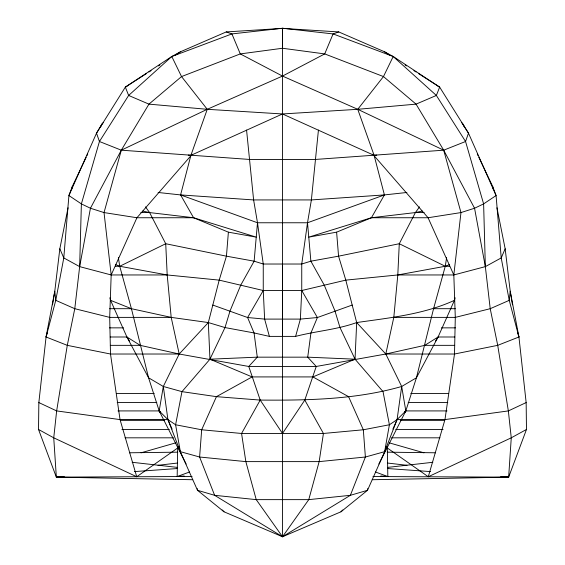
<?xml version="1.0" encoding="UTF-8"?>
<svg xmlns="http://www.w3.org/2000/svg" width="565" height="565" viewBox="0 0 565 565"><rect width="100%" height="100%" fill="white"/><g stroke="black" fill="none" stroke-linecap="round" stroke-linejoin="round"><path stroke-width="0.85" d="M282.5 336.387L282.507 28.25L333.089 33.914L393.205 56.507L439.655 87.109L468.484 133.156L496.084 195.547L501.212 257.923L509.235 300.347L518.938 336.994L526.156 402.57L526.474 429.471L508.655 477.143L372.257 479.727M192.743 479.727L56.345 477.143L38.526 429.471L38.844 402.57L46.062 336.994L54.791 291.215L59.834 248.791L68.054 207.772M372.907 476.535L508.655 477.143L511.261 437.818L508.352 410.917L497.716 345.342L490.222 308.695L485.342 266.631L474.558 208.238L443.695 150.184L416.052 104.137L383.466 76.565L324.713 53.915L282.493 48.258L240.287 53.915L181.535 76.565L148.948 104.137L121.305 150.184L90.442 208.238L79.658 266.631L74.778 308.695L67.284 345.342L56.648 410.917L53.739 437.818L56.345 477.143L177.17 476.549L177.692 446.625M449.627 266.313L445.269 266.27L397.802 274.957L345.801 280.127L301.745 290.516L263.255 290.516L219.199 280.127L167.198 274.957L111.178 274.957L79.658 266.631L81.381 203.894L99.44 141.504L128.629 95.457L171.795 56.507L180.539 51.747L226.254 31.93L278.1 28.667M378.854 464.034L405.818 410.917L401.687 386.474L385.803 354.022L393.805 317.382L397.802 274.957L453.822 274.957L485.342 266.631L483.619 203.894L465.56 141.504L436.371 95.457L393.205 56.507L384.461 51.747L338.746 31.93L333.089 33.914L324.713 53.915L282.493 76.07L207.256 109.306L121.305 150.184L104.031 212.574L111.178 274.957L109.702 317.382L110.5 354.022L120.034 419.597L136.723 476.747L179.084 447.007M142.726 211.07L149.612 212.574L193.576 217.744L228.387 232.166L226.438 256.171L219.199 280.127L208.323 322.551L179.197 354.022L163.313 386.474L167.918 419.597L180.355 451.675L197.489 490.293L224.058 511.805L282.5 536.75L340.942 511.805L367.511 490.293L384.645 451.675L389.398 424.767L383.035 391.644L355.046 359.192L356.677 322.551L345.801 280.127L338.562 256.171L336.613 232.166L371.424 217.744L415.388 212.574L422.274 211.07M318.434 130.063L311.386 199.932L307.508 222.765L301.745 264.024L301.745 290.516L300.375 319.098L295.615 336.387L269.385 336.387L254.059 332.94L225.004 327.566L208.323 322.551L171.195 317.382L131.433 308.695L110.571 300.347L109.871 297.804M397.802 274.957L399.278 243.727L415.388 212.574L419.548 206.868M246.566 130.063L253.614 199.932L257.492 222.765L254.13 261.185L240.747 285.141L230.054 310.891L225.004 327.566L209.954 359.192L181.965 391.644L175.602 424.767L180.355 451.675L199.614 457.014L245.846 461.619L319.154 461.619L365.386 457.014L384.645 451.675L397.082 419.597L401.687 386.474L416.426 377.794L438.087 336.994L454.43 300.347L455.129 297.804M385.916 447.007L428.277 476.747L444.966 419.597L454.5 354.022L455.298 317.382L453.822 274.957L460.969 212.574L443.695 150.184L357.744 109.306L282.493 76.07L240.287 53.915L231.911 33.914L226.254 31.93M367.723 488.57L367.511 490.293L350.378 495.314L308.765 499.637L256.235 499.637L214.622 495.314L197.489 490.293L197.277 488.57M446.625 257.612L445.269 266.27L433.567 308.695L416.426 377.794L405.818 410.917L404.837 412.33M52.517 304.846L54.791 291.215L55.765 300.347L46.062 336.994L67.284 345.342L110.5 354.022L179.197 354.022L248.755 366.466L316.245 366.466L385.803 354.022L424.831 345.342L454.691 345.342M110.571 300.347L126.913 336.994L148.574 377.794L163.313 386.474L159.182 410.917L186.146 464.034M71.826 188.971L72.341 186.408L86.219 157.19M228.387 232.166L256.235 237.138L193.576 217.744L180.588 194.918L190.892 155.354L207.256 109.306L181.535 76.565L171.795 56.507L231.911 33.914L282.493 28.25L285.141 28.561M46.062 336.994L47.255 332.834M212.807 305.058L247.604 317.53L254.059 332.94L257.28 357.165L248.755 366.466L260.204 400.084L282.5 433.454L304.796 400.084L316.245 366.466L307.72 357.165L257.28 357.165L209.954 359.192L208.323 322.551M72.341 186.408L68.916 195.547L63.788 257.923L55.765 300.347L74.778 308.695L109.702 317.382L171.195 317.382L179.197 354.022L140.169 345.342L110.309 345.342M418.312 73.436L439.655 87.109L436.371 95.457L416.052 104.137L357.744 109.306L282.493 113.961L207.256 109.306L148.948 104.137L128.629 95.457L125.345 87.109L171.795 56.507M496.946 207.772L505.166 248.791L501.212 257.923L485.342 266.631M392.887 429.096L397.082 419.597L405.818 410.917L404.512 412.04M111.178 274.957L136.928 217.744L192.234 154.203M86.975 155.608L87.723 154.033M100.478 127.182L101.975 124.017L103.169 122.739M393.205 56.507L383.466 76.565L357.744 109.306L374.108 155.354L384.412 194.918L371.424 217.744L308.765 237.138L336.613 232.166M401.687 386.474C355.901 399.617 307.522 400.43 260.204 400.084L241.566 433.468L245.846 461.619L256.235 499.637L282.5 536.75L350.378 495.314L365.386 457.014L363.323 429.781L348.57 396.658L312.897 376.919L252.103 376.919L209.954 359.192M158.087 192.474L180.588 194.918L257.492 222.765L263.255 264.024L263.255 290.516L247.604 317.53L264.625 319.098L300.375 319.098L317.396 317.53L352.193 305.058M101.975 124.017L96.516 133.156L68.916 195.547L81.381 203.894L90.442 208.238L104.031 212.574L136.928 217.744L193.576 217.744M435.333 341.415L438.087 336.994L454.783 336.994M146.688 73.436L125.345 87.109L96.516 133.156L99.44 141.504L121.305 150.184L249.744 159.457L315.256 159.457L443.695 150.184L465.56 141.504L468.484 133.156L461.831 122.739M404.78 412.33L405.868 410.762M252.103 376.919L216.43 396.658L201.677 429.781L199.614 457.014L214.622 495.314L282.5 536.75L308.765 499.637L319.154 461.619L323.434 433.468L304.796 400.084M340.942 511.805L342.793 509.983M148.892 72.016L151.102 70.604M158.461 65.886L159.93 64.947M175.39 55.045L180.539 51.747M424.831 345.342L438.087 336.994M526.474 429.471L511.261 437.818L428.277 476.747M125.345 87.109L126.906 86.374M526.156 402.57L508.352 410.917L444.966 419.597L397.082 419.597L389.398 424.767L363.323 429.781L323.434 433.468L241.566 433.468L201.677 429.781L175.602 424.767L167.918 419.597L159.182 410.917L148.574 377.794L131.433 308.695L119.731 266.27L118.375 257.612M312.897 376.919L355.046 359.192L339.996 327.566L334.946 310.891L324.254 285.141L310.87 261.185L307.508 222.765L384.412 194.918L406.913 192.474M449.295 264.667L445.269 266.27L399.278 243.727L338.562 256.171L310.87 261.185L301.745 264.024L263.255 264.024L254.13 261.185L226.438 256.171L165.722 243.727L119.731 266.27L115.373 266.313M295.615 336.387C315.842 331.111 336.938 329.685 356.677 322.551C389.709 317.805 423.778 314.415 454.43 300.347M505.166 248.791L510.209 291.215L518.938 336.994L497.716 345.342L454.5 354.022L385.803 354.022L356.677 322.551M192.093 476.535L177.17 476.549L189.515 472.008M64.24 476.577L56.345 477.143L58.04 476.655M141.045 452.812L175.779 442.84M56.345 477.143L61.606 476.528M158.03 465.306L177.311 463.06M387.526 467.403L432.839 462.29M376.728 155.1L374.108 155.354L282.493 113.961L190.892 155.354L188.272 155.1M177.17 476.549L184.197 475.984M134.435 471.591L177.431 468.533M384.412 194.918L311.386 199.932L253.614 199.932L180.588 194.918M279.859 28.561L282.493 28.391M129.385 452.791L177.784 452.162M140.847 212.574L149.612 212.574L165.722 243.727L167.198 274.957L171.195 317.382M415.388 212.574L424.153 212.574M371.424 217.744L428.072 217.744L460.969 212.574L474.558 208.238L483.619 203.894L496.084 195.547L492.659 186.408L478.781 157.19M257.492 222.765L307.508 222.765M109.645 308.695L131.433 308.695M433.567 308.695L455.355 308.695M393.805 317.382L455.298 317.382L490.222 308.695L509.235 300.347L510.209 291.215L512.483 304.846M109.525 327.855L123.636 327.855M441.364 327.855L455.475 327.855M110.217 336.994L126.913 336.994L140.169 345.342M116.496 393.431L154.245 393.431M410.755 393.431L448.504 393.431M117.202 402.57L156.823 402.57M408.177 402.57L447.798 402.57M117.993 410.917L159.238 410.917M405.762 410.917L447.007 410.917M120.493 420.339L164.464 420.339M400.536 420.339L444.507 420.339M121.906 429.471L169.302 429.471M395.698 429.471L443.094 429.471M125.035 437.818L173.448 437.818M391.552 437.818L439.966 437.818M387.216 452.162L435.615 452.791M355.046 359.192L307.72 357.165L310.941 332.94L317.396 317.53L301.745 290.516M286.9 28.667L338.746 31.93M387.569 468.533L430.565 471.591M500.76 476.577L508.655 477.143L506.96 476.655M260.204 400.084L216.43 396.658L181.965 391.644L163.313 386.474M380.803 475.984L387.83 476.549L387.308 446.625M132.161 462.29L177.474 467.403M387.689 463.06L406.97 465.306M503.394 476.528L508.655 477.143M167.198 274.957L119.731 266.27L115.705 264.667M389.221 442.84L423.955 452.812M375.485 472.008L387.83 476.549M438.094 86.374L439.655 87.109M38.844 402.57L56.648 410.917L120.034 419.597L167.918 419.597L172.113 429.096M136.723 476.747L53.739 437.818L38.526 429.471M79.658 266.631L63.788 257.923L59.834 248.791M384.461 51.747L389.61 55.045M405.07 64.947L406.539 65.886M413.898 70.604L416.108 72.016M372.766 154.203L428.072 217.744L453.822 274.957M160.488 412.04L159.182 410.917L160.163 412.33M222.207 509.983L224.058 511.805M145.452 206.868L149.612 212.574M159.132 410.762L160.22 412.33M126.913 336.994L129.668 341.415M463.025 124.017L464.522 127.182M477.277 154.033L478.025 155.608M517.745 332.834L518.938 336.994M269.385 336.387L264.625 319.098L263.255 290.516M492.659 186.408L493.174 188.971M282.493 28.25L282.507 48.258M282.493 264.024L282.5 536.75"/></g></svg>
